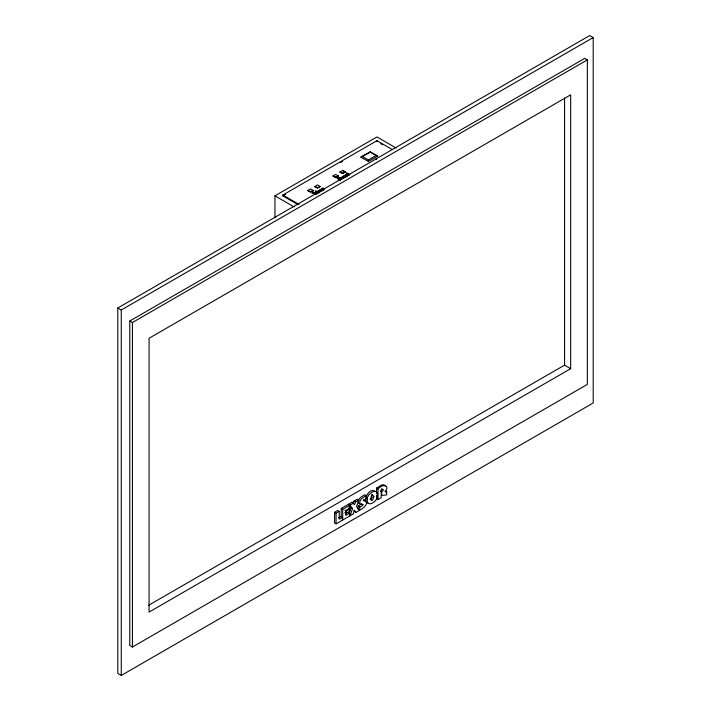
<?xml version="1.0" encoding="UTF-8"?>
<svg xmlns="http://www.w3.org/2000/svg" width="711" height="711" viewBox="0 0 711 711"><rect width="100%" height="100%" fill="white"/><g stroke="black" fill="none" stroke-linecap="round" stroke-linejoin="round"><path stroke-width="1.07" d="M358.282 506.116C361.241 502.633 365.507 505.094 359.784 506.987L358.282 506.116L358.282 509.316M353.838 510.631L355.802 512.48L359.251 510.489L356.46 506.285A14.211 8.203 -60 0 0 358.771 500.073L357.269 499.202L353.98 501.095L353.074 503.788M358.771 500.073L355.482 501.957L354.576 504.659L351.998 502.242L348.559 504.223L349.217 505.779M348.825 513.173L351.038 507.796L350.141 507.041M343.226 178.239L342.435 177.759L343.146 177.199L341.982 177.199C340.347 177.466 345.315 175.635 343.955 178.043M348.559 504.223L350.061 505.094L352.54 508.667L350.008 515.831L353.189 513.991L354.487 510.285L355.802 512.48M380.474 491.372L381.647 490.057L381.789 488.573M341.307 179.51L340.418 178.914L340.907 179.528L340.214 179.927L337.565 178.399L339.254 178.239L338.418 177.777L337.165 178.425L340.062 180.15L341.209 179.634M315.266 192.468L317.373 193.676M348.95 175.173L348.594 174.702M321.265 191.437C316.688 190.895 322.136 187.393 323.381 190.219M346.533 176.568C342.604 175.875 346.373 173.591 347.652 175.919M343.92 175.804C341.324 176.746 348.043 178.337 343.555 176.319L344.124 175.972L345.83 176.968M307.801 190.539L310.556 191.614L313.302 190.539L310.556 192.13L307.801 190.539L310.556 188.93L313.302 190.539M314.751 186.522L317.506 187.597L320.261 186.522L317.506 188.113L314.751 186.522L317.506 184.913L320.261 186.522M332.926 176.035L335.681 177.11L338.427 176.035L335.681 177.617L332.926 176.035L335.681 174.426L338.427 176.035M339.876 172.018L342.631 173.093L345.386 172.018L342.631 173.608L339.876 172.018L342.631 170.409L344.959 171.751M319.728 190.219L320.332 189.837L322.465 190.735L320.634 189.677L321.248 189.313L323.087 190.379M376.537 495.567L376.537 498.775L378.039 499.646L381.194 497.718L381.194 489.915L382.936 489.204L383.407 489.977L381.656 492.43L381.656 495.416L386.677 494.883L386.677 491.772L385.175 490.91M340.462 178.114L341.031 177.759L343.013 178.594L341.156 177.537L340.258 177.999L338.756 177.43L341.893 179.243M375.648 159.371L375.923 159.282A2.009 1.155 0 0 1 376.67 159.397M274.944 217.913L274.944 195.836L376.946 136.947L396.125 148.03M298.096 204.661L282.809 195.836L282.809 195.036L376.946 140.689L392.232 149.514M282.809 195.836L285.689 194.174M340.445 162.561L342.364 161.45M360.85 157.158L370.164 151.781L377.683 156.118L368.378 161.495L360.85 157.158L370.164 152.261L377.683 156.118M362.61 156.624L368.378 159.948L375.932 155.585M311.925 192.921L315.568 194.192L313.373 192.077L316.182 194.37L312.218 192.761M318.821 192.85L315.444 190.886L319.106 192.681M349.625 174.782L346.497 172.96L349.892 174.63M313.089 192.263L316.182 194.387M337.263 178.292L338.072 177.83M315.266 192.468L316.235 191.979L318.181 193.054M117.795 308.014L589.73 35.55L593.205 37.559L593.205 402.986L121.27 675.45L117.795 673.441L117.795 308.014L121.27 310.023L593.205 37.559M324.394 188.904L323.887 189.65L323.123 189.197L323.914 188.628L323.043 188.139M129.775 321.017L584.7 58.373L587.339 59.893L587.339 384.384L132.415 647.028L129.775 645.508L129.775 321.017L132.415 322.536L587.339 59.893M148.723 605.23L564.561 365.143L570.675 368.68L570.675 94.839L149.07 338.249L149.07 612.082L570.675 368.68M334.57 512.293L337.725 510.471L339.227 511.342L339.227 519.163L342.355 517.359L342.355 520.248L336.072 523.874L334.57 523.003L334.57 512.293L336.072 513.164L339.227 511.342M341.227 517.021L341.227 508.454L347.99 504.552L349.492 505.414L349.492 508.303L345.893 510.382L345.893 515.324L349.723 513.111L349.723 515.99L342.729 520.025L342.729 509.316L349.492 505.414M350.061 505.094L353.491 503.104M359.784 506.987L359.784 510.178C362.903 508.489 367.88 505.334 366.209 501.175L363.223 500.624L366.352 498.562L366.352 495.683C363.392 497.193 358.975 499.637 359.775 503.655L363.09 504.659M344.853 510.143L346.355 511.013L349.954 508.934L349.954 511.298L345.342 513.902M338.507 517.848L340.853 516.497L342.355 517.359M376.537 493.425L376.537 488.066C378.785 487.364 383.238 482.316 385.22 485.995M376.537 488.066L378.039 488.937C382.874 483.373 390.312 485.098 385.104 491.941L386.677 491.772M322.794 188.131L321.896 188.797M370.084 499.478L372.031 497.736L372.022 494.341M368.618 503.228L366.503 502.606M363.41 499.86L365.036 500.926M319.603 192.334L317.488 191.179L319.621 192.086M359.339 503.548L358.273 502.784C357.473 498.767 361.89 496.331 364.85 494.82L366.352 495.683M347.972 175.59C342.986 174.87 349.919 172.755 347.412 174.986L348.114 175.395L348.337 174.853M380.767 143.693L382.678 144.795M342.631 170.427L345.386 172.018M347.386 176.07L345.67 175.075L345.102 175.43L346.799 176.408M344.355 175.804L346.097 176.817M320.794 191.703L318.412 190.655L320.243 191.712M317.799 193.143L316.199 192.219L315.568 192.592L317.159 193.516M282.809 195.036L299.047 204.413M274.944 195.836L294.132 206.919M361.544 504.028L363.045 504.899M353.98 501.095L355.482 501.957M351.038 507.796L352.54 508.667M348.452 508.063L349.954 508.934M348.221 512.24L349.723 513.111M341.227 508.454L342.729 509.316M344.853 512.515L346.355 513.378L346.355 511.013M352.62 503.246L351.998 502.242M375.479 491.612C370.831 487.231 363.756 496.82 366.121 501.868M564.561 97.958L564.561 365.143M378.039 488.937L378.039 499.646M376.946 140.689L376.946 141.489M370.164 151.781L370.164 152.261M368.378 159.948L368.378 161.495M342.631 173.093L342.631 173.608M336.072 513.164L336.072 523.874M335.681 177.11L335.681 177.617M317.506 187.597L317.506 188.113M310.556 191.614L310.556 192.13M132.415 322.536L132.415 647.028M121.27 310.023L121.27 675.45M367.383 499.113C365.756 508.489 377.879 501.895 377.221 496.1C378.847 486.724 366.725 493.318 367.383 499.113M373.844 496.731C370.067 508.489 370.12 488.946 373.844 496.731M344.044 177.714L342.755 177.661L344.044 177.723M347.19 174.186L346.613 174.524L347.777 174.524L347.19 174.186M322.883 188.344L322.261 188.708L323.514 188.708L322.883 188.344"/></g></svg>
